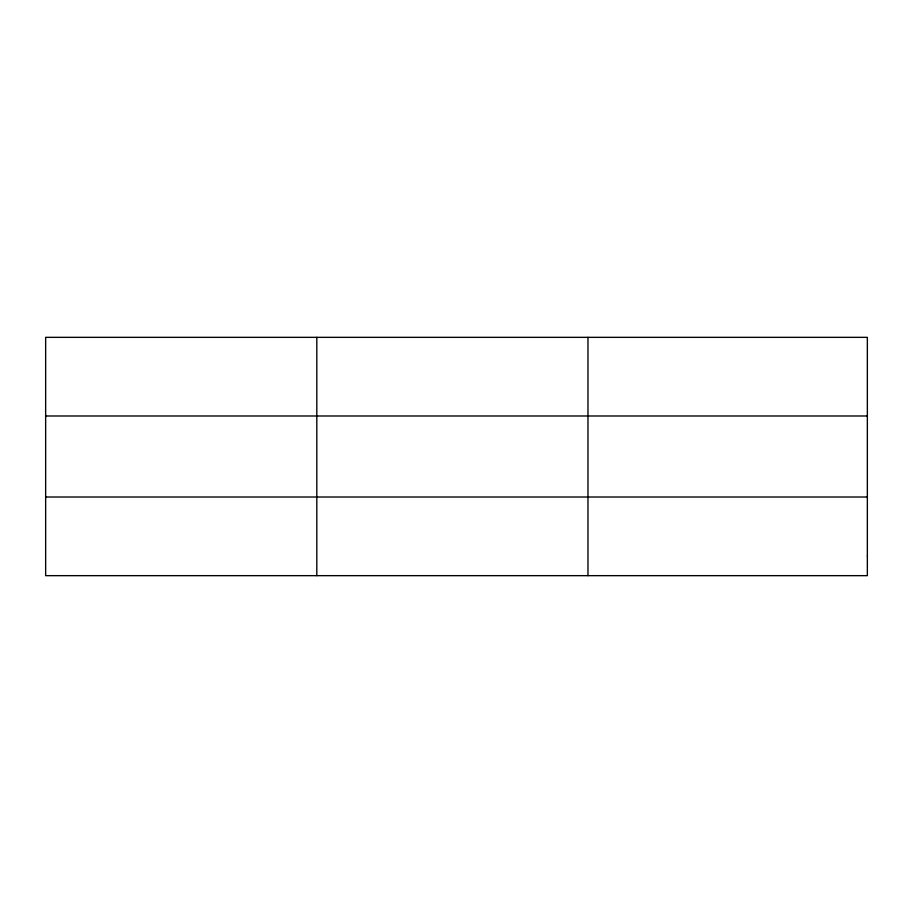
<?xml version="1.0" encoding="UTF-8"?>
<svg xmlns="http://www.w3.org/2000/svg" width="913" height="913" viewBox="0 0 913 913"><rect width="100%" height="100%" fill="white"/><g stroke="black" fill="none" stroke-linecap="round" stroke-linejoin="round"><path stroke-width="1.37" d="M316.811 575.658L316.811 337.342M587.972 575.658L587.972 337.342M45.65 415.986L867.35 415.986M45.65 497.014L867.35 497.014M867.35 555.994L867.35 575.658L45.65 575.658L45.65 337.342L867.35 337.342L867.35 555.994"/></g></svg>
